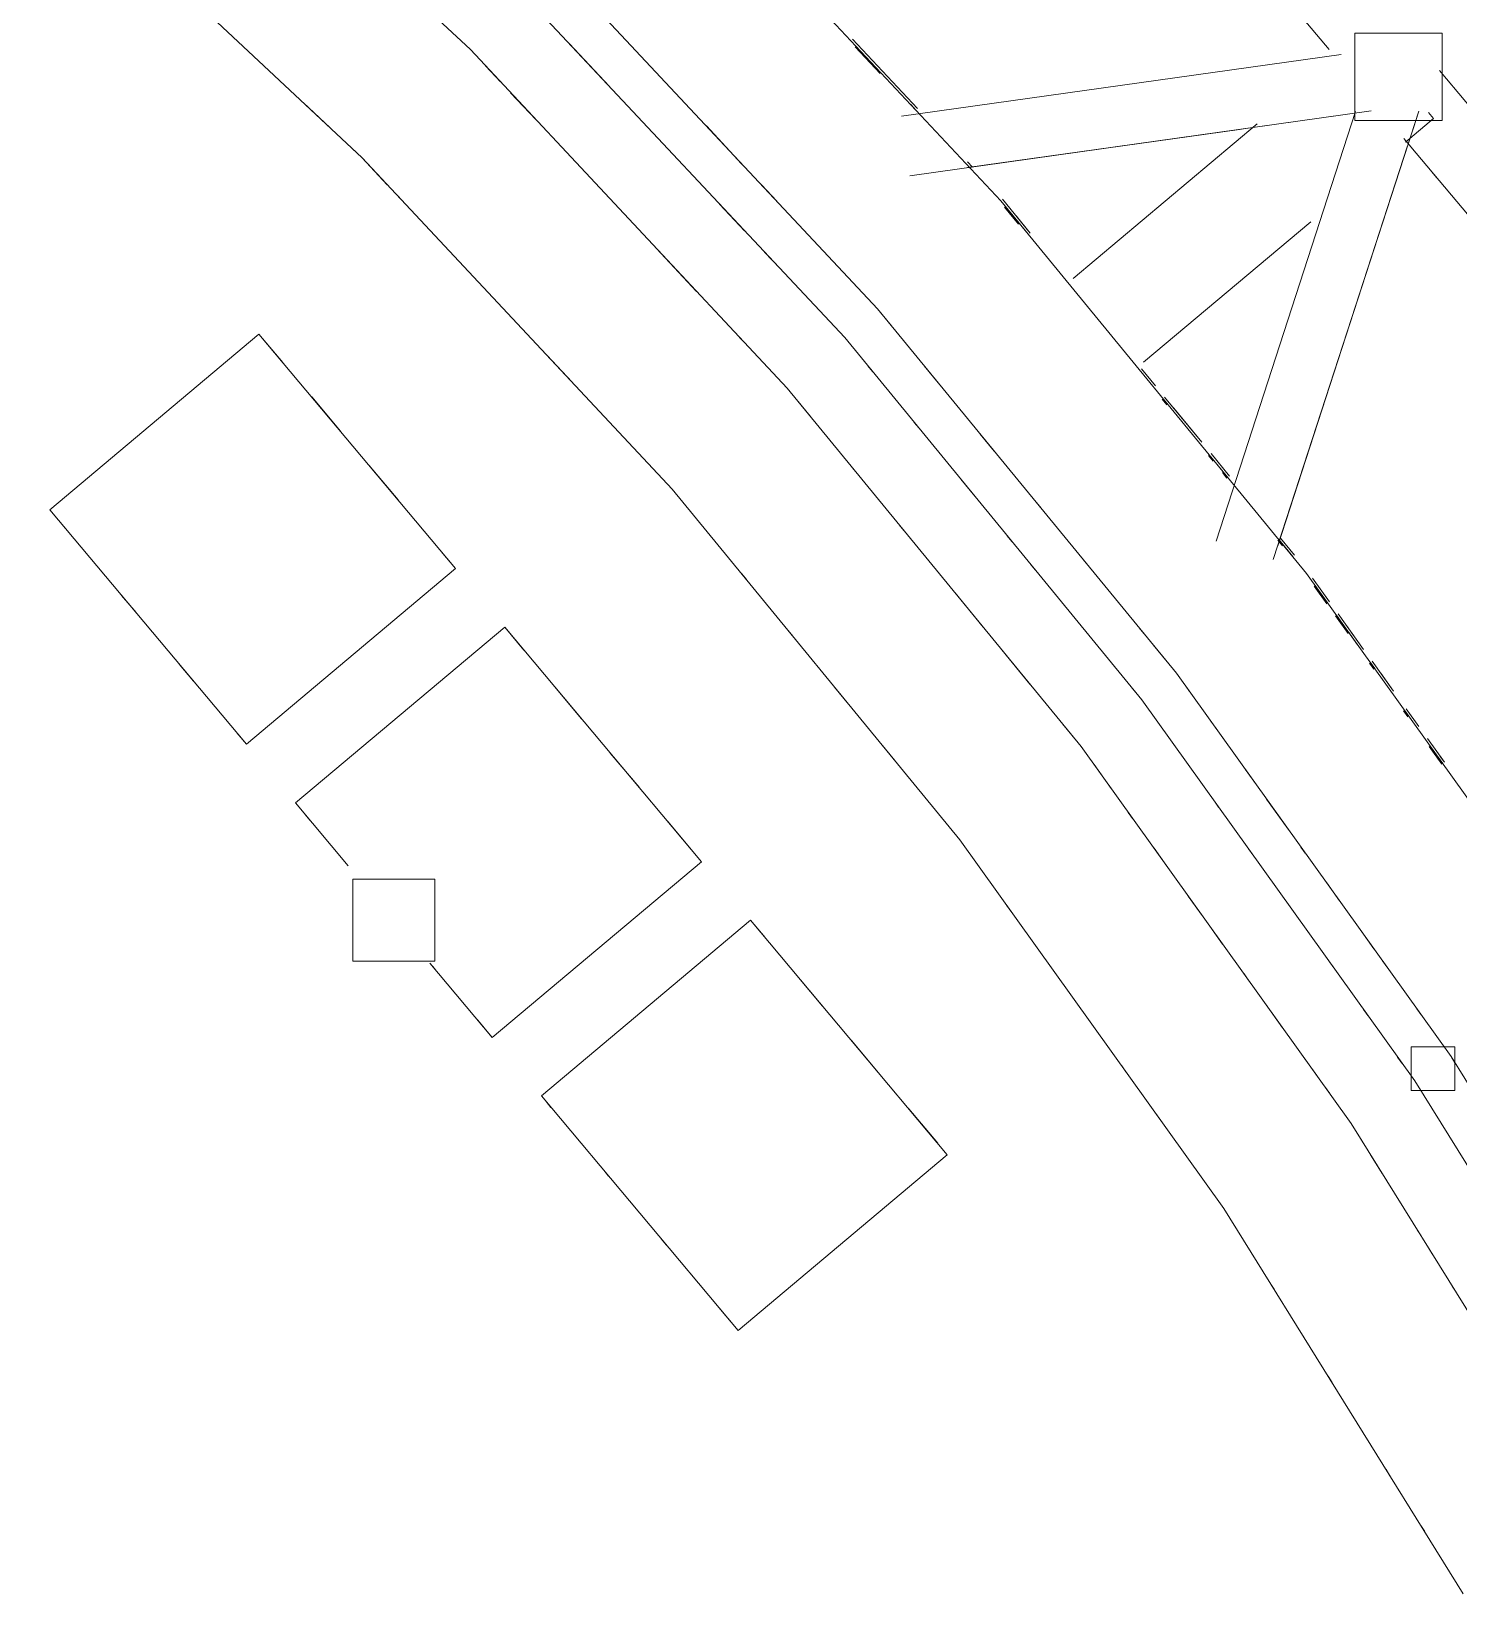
# Paper-space layout '01 Plans' of a CAD drawing. Header units: millimetres. Extents: x 5 to 415, y 7 to 290.
# Drawn here: x 133.81 to 146.87, y 187.7 to 202 of the extents above; entities that cross this region are included whole.
import ezdxf

# ---------------------------------------------------------------- set-up
doc = ezdxf.new("R2010")
doc.units = ezdxf.units.MM
doc.layers.add('GEOMETRY', color=7, linetype='Continuous')

# ---------------------------------------------------------------- blocks, each defined once
blk = doc.blocks.new('SHEET_01')
at = {"layer": 'GEOMETRY', "lineweight": 13}
for p, q in [((141.892, 206.349), (145.686, 201.827)), ((134.731, 204.726), (137.827, 201.827)), ((136.837, 200.837), (133.808, 203.673)), ((139.665, 203.665), (142.68, 200.445)), ((138.604, 202.604), (141.553, 199.456)), ((141.252, 199.193), (138.321, 202.321)), ((146.719, 201.979), (145.919, 201.979)), ((145.919, 201.979), (145.919, 201.179)), ((146.719, 201.979), (146.719, 201.615)), ((146.719, 201.179), (146.719, 201.979)), ((146.719, 201.979), (146.719, 201.979)), ((137.827, 201.827), (140.726, 198.731)), ((138.734, 201.881), (139.1, 201.49)), ((139.1, 201.49), (138.734, 201.881)), ((138.734, 201.881), (139.1, 201.49)), ((141.918, 201.288), (141.324, 201.923)), ((141.324, 201.923), (141.918, 201.288)), ((141.577, 201.609), (141.348, 201.853)), ((141.355, 201.86), (141.675, 201.519)), ((141.355, 201.86), (141.675, 201.519)), ((141.675, 201.519), (141.355, 201.86)), ((141.355, 201.86), (141.675, 201.519)), ((141.355, 201.86), (141.675, 201.519)), ((138.103, 201.532), (137.965, 201.679)), ((145.794, 201.783), (141.772, 201.218)), ((150.746, 196.809), (146.696, 201.636)), ((138.425, 201.188), (138.195, 201.433)), ((141.918, 201.288), (141.736, 201.483)), ((141.736, 201.483), (141.918, 201.288)), ((141.918, 201.288), (141.736, 201.483)), ((141.736, 201.483), (141.918, 201.288)), ((141.918, 201.288), (141.736, 201.483)), ((141.736, 201.483), (141.918, 201.288)), ((141.918, 201.288), (141.736, 201.483)), ((141.736, 201.483), (141.918, 201.288)), ((136.299, 201.34), (136.543, 201.111)), ((141.848, 200.673), (146.069, 201.266)), ((141.904, 201.275), (141.858, 201.324)), ((141.858, 201.324), (141.904, 201.275)), ((141.904, 201.275), (141.858, 201.324)), ((141.858, 201.324), (141.904, 201.275)), ((141.858, 201.324), (141.904, 201.275)), ((141.904, 201.275), (141.858, 201.324)), ((141.858, 201.324), (141.904, 201.275)), ((141.904, 201.275), (141.858, 201.324)), ((141.858, 201.324), (141.904, 201.275)), ((141.904, 201.275), (141.858, 201.324)), ((141.858, 201.324), (141.904, 201.275)), ((141.904, 201.275), (141.858, 201.324)), ((141.858, 201.324), (141.904, 201.275)), ((141.904, 201.275), (141.858, 201.324)), ((141.858, 201.324), (141.904, 201.275)), ((141.858, 201.324), (141.904, 201.275)), ((142.425, 200.755), (145.789, 201.227)), ((145.926, 201.26), (144.651, 197.333)), ((145.231, 197.338), (146.506, 201.265)), ((146.595, 201.251), (146.64, 201.196)), ((146.64, 201.196), (146.595, 201.251)), ((140.309, 200.784), (139.986, 201.129)), ((139.986, 201.129), (140.309, 200.784)), ((140.309, 200.784), (139.986, 201.129)), ((142.376, 200.748), (144.882, 201.1)), ((142.425, 200.755), (144.865, 201.097)), ((145.027, 201.148), (143.342, 199.734)), ((145.174, 197.164), (146.491, 201.217)), ((145.919, 201.179), (146.719, 201.179)), ((146.385, 200.982), (146.64, 201.196)), ((146.385, 200.982), (146.64, 201.196)), ((146.64, 201.196), (146.64, 201.196)), ((145.231, 197.338), (146.403, 200.948)), ((146.369, 201.015), (150.248, 196.391)), ((136.739, 200.928), (136.837, 200.837)), ((136.837, 200.837), (137.065, 200.592)), ((139.673, 197.808), (136.837, 200.837)), ((142.421, 200.751), (142.375, 200.8)), ((142.375, 200.8), (142.421, 200.751)), ((142.421, 200.751), (142.375, 200.8)), ((142.375, 200.8), (142.421, 200.751)), ((142.421, 200.751), (142.375, 200.8)), ((142.375, 200.8), (142.421, 200.751)), ((142.421, 200.751), (142.375, 200.8)), ((142.375, 200.8), (142.421, 200.751)), ((142.421, 200.751), (142.375, 200.8)), ((142.375, 200.8), (142.421, 200.751)), ((145.215, 197.29), (146.388, 200.9)), ((146.624, 200.71), (146.667, 200.659)), ((146.667, 200.659), (146.624, 200.71)), ((146.667, 200.659), (146.624, 200.71)), ((140.631, 200.44), (140.493, 200.588)), ((140.493, 200.588), (140.631, 200.44)), ((140.631, 200.44), (140.493, 200.588)), ((137.157, 200.495), (137.203, 200.446)), ((140.107, 200.415), (140.336, 200.17)), ((140.336, 200.17), (140.107, 200.415)), ((140.107, 200.415), (140.336, 200.17)), ((142.68, 200.445), (142.935, 200.136)), ((142.68, 200.445), (142.935, 200.136)), ((142.935, 200.136), (142.68, 200.445)), ((142.68, 200.445), (142.935, 200.136)), ((142.68, 200.445), (142.935, 200.136)), ((142.68, 200.445), (145.479, 197.036)), ((142.95, 200.149), (142.695, 200.459)), ((142.695, 200.459), (142.95, 200.149)), ((142.842, 200.232), (142.715, 200.387)), ((142.8, 200.284), (142.842, 200.232)), ((142.935, 200.136), (142.808, 200.29)), ((142.808, 200.29), (142.935, 200.136)), ((142.935, 200.136), (142.808, 200.29)), ((142.808, 200.29), (142.935, 200.136)), ((142.935, 200.136), (142.808, 200.29)), ((142.808, 200.29), (142.935, 200.136)), ((142.935, 200.136), (142.808, 200.29)), ((142.808, 200.29), (142.935, 200.136)), ((142.935, 200.136), (142.808, 200.29)), ((142.808, 200.29), (142.935, 200.136)), ((142.935, 200.136), (142.808, 200.29)), ((142.95, 200.149), (142.823, 200.304)), ((142.823, 200.304), (142.95, 200.149)), ((142.95, 200.149), (142.823, 200.304)), ((142.823, 200.304), (142.95, 200.149)), ((142.95, 200.149), (142.823, 200.304)), ((142.823, 200.304), (142.95, 200.149)), ((142.95, 200.149), (142.823, 200.304)), ((142.823, 200.304), (142.95, 200.149)), ((143.985, 198.968), (145.517, 200.253)), ((143.985, 198.968), (145.517, 200.253)), ((143.985, 198.968), (145.517, 200.253)), ((143.985, 198.968), (145.517, 200.253)), ((139.897, 199.616), (139.529, 200.009)), ((140.519, 199.975), (140.657, 199.828)), ((140.657, 199.828), (140.519, 199.975)), ((140.519, 199.975), (140.657, 199.828)), ((138.209, 199.371), (138.346, 199.225)), ((141.681, 199.3), (141.553, 199.456)), ((141.553, 199.456), (141.681, 199.3)), ((141.681, 199.3), (141.553, 199.456)), ((141.553, 199.456), (144.289, 196.123)), ((135.892, 199.226), (133.977, 197.619)), ((135.892, 199.226), (136.111, 198.965)), ((137.692, 197.081), (135.892, 199.226)), ((135.892, 199.226), (135.892, 199.226)), ((140.311, 199.173), (140.265, 199.223)), ((143.971, 195.879), (141.252, 199.193)), ((138.529, 199.029), (138.758, 198.785)), ((141.464, 198.934), (141.507, 198.882)), ((141.507, 198.882), (141.464, 198.934)), ((141.464, 198.934), (141.507, 198.882)), ((142.108, 198.779), (141.98, 198.936)), ((141.98, 198.936), (142.108, 198.779)), ((142.108, 198.779), (141.98, 198.936)), ((144.095, 198.753), (143.968, 198.908)), ((143.968, 198.908), (144.095, 198.753)), ((144.095, 198.753), (143.968, 198.908)), ((143.968, 198.908), (144.095, 198.753)), ((144.095, 198.753), (143.968, 198.908)), ((143.968, 198.908), (144.095, 198.753)), ((144.095, 198.753), (143.968, 198.908)), ((143.968, 198.908), (144.095, 198.753)), ((144.095, 198.753), (143.968, 198.908)), ((143.968, 198.908), (144.095, 198.753)), ((136.375, 198.651), (136.638, 198.337)), ((140.726, 198.731), (143.416, 195.453)), ((144.519, 198.236), (144.18, 198.65)), ((144.18, 198.65), (144.519, 198.236)), ((140.939, 198.471), (140.811, 198.627)), ((144.199, 198.579), (144.157, 198.631)), ((144.164, 198.637), (144.207, 198.586)), ((144.164, 198.637), (144.207, 198.586)), ((144.207, 198.586), (144.164, 198.637)), ((144.164, 198.637), (144.207, 198.586)), ((144.164, 198.637), (144.207, 198.586)), ((144.519, 198.236), (144.265, 198.547)), ((144.265, 198.547), (144.519, 198.236)), ((144.519, 198.236), (144.265, 198.547)), ((144.265, 198.547), (144.519, 198.236)), ((144.519, 198.236), (144.265, 198.547)), ((144.265, 198.547), (144.519, 198.236)), ((144.519, 198.236), (144.265, 198.547)), ((144.265, 198.547), (144.519, 198.236)), ((141.889, 198.416), (141.932, 198.364)), ((141.932, 198.364), (141.889, 198.416)), ((141.889, 198.416), (141.932, 198.364)), ((142.621, 198.154), (142.493, 198.31)), ((142.493, 198.31), (142.621, 198.154)), ((142.621, 198.154), (142.493, 198.31)), ((144.623, 198.063), (144.581, 198.114)), ((144.588, 198.121), (144.758, 197.914)), ((144.588, 198.121), (144.758, 197.914)), ((144.758, 197.914), (144.588, 198.121)), ((144.588, 198.121), (144.758, 197.914)), ((144.588, 198.121), (144.758, 197.914)), ((144.774, 197.926), (144.604, 198.133)), ((144.604, 198.133), (144.774, 197.926)), ((136.902, 198.023), (137.165, 197.709)), ((141.366, 197.951), (141.323, 198.003)), ((144.75, 197.908), (144.708, 197.959)), ((139.582, 197.906), (139.627, 197.857)), ((142.305, 194.601), (139.673, 197.808)), ((142.314, 197.898), (142.442, 197.743)), ((142.442, 197.743), (142.314, 197.898)), ((142.314, 197.898), (142.442, 197.743)), ((143.049, 197.633), (143.006, 197.685)), ((143.006, 197.685), (143.049, 197.633)), ((143.049, 197.633), (143.006, 197.685)), ((133.977, 197.619), (135.777, 195.474)), ((134.152, 197.41), (134.109, 197.462)), ((141.793, 197.43), (141.751, 197.482)), ((142.739, 197.381), (142.782, 197.329)), ((142.782, 197.329), (142.739, 197.381)), ((142.739, 197.381), (142.782, 197.329)), ((137.56, 197.238), (137.692, 197.081)), ((145.216, 197.34), (145.259, 197.288)), ((145.259, 197.288), (145.216, 197.34)), ((145.352, 197.191), (145.224, 197.346)), ((145.224, 197.346), (145.352, 197.191)), ((145.352, 197.191), (145.224, 197.346)), ((145.224, 197.346), (145.352, 197.191)), ((145.224, 197.346), (145.352, 197.191)), ((145.352, 197.191), (145.224, 197.346)), ((145.224, 197.346), (145.352, 197.191)), ((145.352, 197.191), (145.224, 197.346)), ((145.224, 197.346), (145.352, 197.191)), ((145.352, 197.191), (145.224, 197.346)), ((145.224, 197.346), (145.352, 197.191)), ((145.352, 197.191), (145.224, 197.346)), ((145.224, 197.346), (145.352, 197.191)), ((145.352, 197.191), (145.224, 197.346)), ((145.224, 197.346), (145.352, 197.191)), ((145.224, 197.346), (145.352, 197.191)), ((145.367, 197.203), (145.24, 197.358)), ((145.24, 197.358), (145.367, 197.203)), ((145.367, 197.203), (145.24, 197.358)), ((145.24, 197.358), (145.367, 197.203)), ((145.367, 197.203), (145.24, 197.358)), ((145.24, 197.358), (145.367, 197.203)), ((145.367, 197.203), (145.24, 197.358)), ((145.24, 197.358), (145.367, 197.203)), ((145.367, 197.203), (145.24, 197.358)), ((145.24, 197.358), (145.367, 197.203)), ((137.692, 197.081), (135.777, 195.474)), ((135.777, 195.474), (137.692, 197.081)), ((137.692, 197.081), (137.692, 197.081)), ((142.952, 197.122), (142.994, 197.07)), ((142.994, 197.07), (142.952, 197.122)), ((142.952, 197.122), (142.994, 197.07)), ((143.476, 197.112), (143.434, 197.164)), ((143.434, 197.164), (143.476, 197.112)), ((143.476, 197.112), (143.434, 197.164)), ((140.31, 197.032), (140.352, 196.98)), ((145.479, 197.036), (148.048, 193.45)), ((145.689, 196.776), (145.534, 196.994)), ((145.534, 196.994), (145.689, 196.776)), ((134.767, 196.678), (134.635, 196.835)), ((142.519, 196.546), (142.263, 196.858)), ((145.665, 196.758), (145.549, 196.921)), ((145.557, 196.927), (145.673, 196.764)), ((145.557, 196.927), (145.673, 196.764)), ((145.673, 196.764), (145.557, 196.927)), ((145.557, 196.927), (145.673, 196.764)), ((145.557, 196.927), (145.673, 196.764)), ((145.626, 196.812), (145.665, 196.758)), ((145.673, 196.764), (145.634, 196.818)), ((145.634, 196.818), (145.673, 196.764)), ((145.673, 196.764), (145.634, 196.818)), ((145.634, 196.818), (145.673, 196.764)), ((145.673, 196.764), (145.634, 196.818)), ((145.634, 196.818), (145.673, 196.764)), ((145.673, 196.764), (145.634, 196.818)), ((145.634, 196.818), (145.673, 196.764)), ((145.673, 196.764), (145.634, 196.818)), ((145.634, 196.818), (145.673, 196.764)), ((145.673, 196.764), (145.634, 196.818)), ((145.689, 196.776), (145.65, 196.83)), ((145.65, 196.83), (145.689, 196.776)), ((145.689, 196.776), (145.65, 196.83)), ((145.65, 196.83), (145.689, 196.776)), ((145.689, 196.776), (145.65, 196.83)), ((145.65, 196.83), (145.689, 196.776)), ((145.689, 196.776), (145.65, 196.83)), ((145.65, 196.83), (145.689, 196.776)), ((145.86, 196.486), (145.743, 196.649)), ((145.751, 196.655), (145.946, 196.384)), ((145.751, 196.655), (145.946, 196.384)), ((145.946, 196.384), (145.751, 196.655)), ((145.751, 196.655), (145.946, 196.384)), ((145.751, 196.655), (145.946, 196.384)), ((146.001, 196.341), (145.767, 196.667)), ((145.767, 196.667), (146.001, 196.341)), ((138.142, 196.545), (136.227, 194.938)), ((138.142, 196.545), (138.317, 196.336)), ((139.942, 194.4), (138.142, 196.545)), ((138.142, 196.545), (138.142, 196.545)), ((140.734, 196.515), (140.777, 196.463)), ((143.989, 196.487), (143.947, 196.539)), ((143.947, 196.539), (143.989, 196.487)), ((143.989, 196.487), (143.947, 196.539)), ((146.001, 196.341), (145.845, 196.559)), ((145.845, 196.559), (146.001, 196.341)), ((146.001, 196.341), (145.845, 196.559)), ((145.845, 196.559), (146.001, 196.341)), ((146.001, 196.341), (145.845, 196.559)), ((145.845, 196.559), (146.001, 196.341)), ((146.001, 196.341), (145.845, 196.559)), ((145.845, 196.559), (146.001, 196.341)), ((144.203, 196.227), (144.075, 196.383)), ((144.075, 196.383), (144.203, 196.227)), ((144.203, 196.227), (144.075, 196.383)), ((145.946, 196.384), (145.868, 196.492)), ((145.868, 196.492), (145.946, 196.384)), ((145.946, 196.384), (145.868, 196.492)), ((145.868, 196.492), (145.946, 196.384)), ((145.946, 196.384), (145.868, 196.492)), ((145.868, 196.492), (145.946, 196.384)), ((145.946, 196.384), (145.868, 196.492)), ((145.868, 196.492), (145.946, 196.384)), ((145.946, 196.384), (145.868, 196.492)), ((145.868, 196.492), (145.946, 196.384)), ((145.946, 196.384), (145.868, 196.492)), ((142.946, 196.025), (142.69, 196.338)), ((146.063, 196.221), (146.102, 196.166)), ((146.063, 196.221), (146.102, 196.166)), ((146.102, 196.166), (146.063, 196.221)), ((146.063, 196.221), (146.102, 196.166)), ((146.063, 196.221), (146.102, 196.166)), ((146.273, 195.961), (146.079, 196.233)), ((146.079, 196.233), (146.273, 195.961)), ((135.294, 196.05), (135.162, 196.207)), ((144.289, 196.123), (146.801, 192.617)), ((146.094, 196.16), (146.055, 196.215)), ((146.273, 195.961), (146.157, 196.124)), ((146.157, 196.124), (146.273, 195.961)), ((146.273, 195.961), (146.157, 196.124)), ((146.157, 196.124), (146.273, 195.961)), ((146.273, 195.961), (146.157, 196.124)), ((146.157, 196.124), (146.273, 195.961)), ((146.273, 195.961), (146.157, 196.124)), ((146.157, 196.124), (146.273, 195.961)), ((138.581, 196.022), (138.844, 195.708)), ((141.159, 195.997), (141.286, 195.842)), ((143.886, 195.983), (143.929, 195.931)), ((143.929, 195.931), (143.886, 195.983)), ((143.886, 195.983), (143.929, 195.931)), ((144.406, 195.958), (144.367, 196.013)), ((144.367, 196.013), (144.406, 195.958)), ((144.406, 195.958), (144.367, 196.013)), ((146.468, 192.395), (143.971, 195.879)), ((146.507, 195.635), (146.39, 195.798)), ((146.39, 195.798), (146.507, 195.635)), ((146.507, 195.635), (146.39, 195.798)), ((146.39, 195.798), (146.507, 195.635)), ((146.507, 195.635), (146.39, 195.798)), ((146.39, 195.798), (146.507, 195.635)), ((146.507, 195.635), (146.39, 195.798)), ((146.39, 195.798), (146.507, 195.635)), ((146.507, 195.635), (146.39, 195.798)), ((146.39, 195.798), (146.507, 195.635)), ((143.373, 195.505), (143.245, 195.661)), ((144.72, 195.52), (144.603, 195.684)), ((144.603, 195.684), (144.72, 195.52)), ((144.72, 195.52), (144.603, 195.684)), ((146.366, 195.78), (146.405, 195.726)), ((146.405, 195.726), (146.366, 195.78)), ((146.413, 195.732), (146.374, 195.786)), ((146.374, 195.786), (146.413, 195.732)), ((146.413, 195.732), (146.374, 195.786)), ((146.374, 195.786), (146.413, 195.732)), ((146.374, 195.786), (146.413, 195.732)), ((146.413, 195.732), (146.374, 195.786)), ((146.374, 195.786), (146.413, 195.732)), ((146.413, 195.732), (146.374, 195.786)), ((146.374, 195.786), (146.413, 195.732)), ((146.413, 195.732), (146.374, 195.786)), ((146.374, 195.786), (146.413, 195.732)), ((146.413, 195.732), (146.374, 195.786)), ((146.374, 195.786), (146.413, 195.732)), ((146.413, 195.732), (146.374, 195.786)), ((146.374, 195.786), (146.413, 195.732)), ((146.374, 195.786), (146.413, 195.732)), ((135.777, 195.474), (135.689, 195.579)), ((146.741, 195.309), (146.585, 195.526)), ((146.585, 195.526), (146.741, 195.309)), ((135.777, 195.474), (135.777, 195.474)), ((139.107, 195.394), (139.371, 195.08)), ((141.584, 195.48), (141.711, 195.325)), ((143.416, 195.453), (145.886, 192.006)), ((146.716, 195.291), (146.6, 195.454)), ((146.608, 195.46), (146.724, 195.297)), ((146.608, 195.46), (146.724, 195.297)), ((146.724, 195.297), (146.608, 195.46)), ((146.608, 195.46), (146.724, 195.297)), ((146.608, 195.46), (146.724, 195.297)), ((146.741, 195.309), (146.702, 195.363)), ((146.702, 195.363), (146.741, 195.309)), ((146.741, 195.309), (146.702, 195.363)), ((146.702, 195.363), (146.741, 195.309)), ((146.741, 195.309), (146.702, 195.363)), ((146.702, 195.363), (146.741, 195.309)), ((146.741, 195.309), (146.702, 195.363)), ((146.702, 195.363), (146.741, 195.309)), ((143.69, 195.07), (143.534, 195.289)), ((145.035, 195.082), (144.917, 195.246)), ((144.917, 195.246), (145.035, 195.082)), ((145.035, 195.082), (144.917, 195.246)), ((146.677, 195.346), (146.716, 195.291)), ((146.724, 195.297), (146.686, 195.352)), ((146.686, 195.352), (146.724, 195.297)), ((146.724, 195.297), (146.686, 195.352)), ((146.686, 195.352), (146.724, 195.297)), ((146.724, 195.297), (146.686, 195.352)), ((146.686, 195.352), (146.724, 195.297)), ((146.724, 195.297), (146.686, 195.352)), ((146.686, 195.352), (146.724, 195.297)), ((146.724, 195.297), (146.686, 195.352)), ((146.686, 195.352), (146.724, 195.297)), ((146.724, 195.297), (146.686, 195.352)), ((136.227, 194.938), (136.709, 194.363)), ((136.227, 194.938), (136.227, 194.938)), ((144.635, 194.953), (144.674, 194.899)), ((144.674, 194.899), (144.635, 194.953)), ((144.635, 194.953), (144.674, 194.899)), ((145.309, 194.698), (145.113, 194.972)), ((145.113, 194.972), (145.309, 194.698)), ((145.309, 194.698), (145.113, 194.972)), ((136.358, 194.781), (136.314, 194.833)), ((143.887, 194.796), (143.847, 194.851)), ((139.634, 194.766), (139.942, 194.4)), ((144.722, 191.228), (142.305, 194.601)), ((144.2, 194.359), (144.083, 194.523)), ((144.947, 194.518), (144.986, 194.463)), ((144.986, 194.463), (144.947, 194.518)), ((144.947, 194.518), (144.986, 194.463)), ((145.466, 194.479), (145.427, 194.534)), ((145.427, 194.534), (145.466, 194.479)), ((145.466, 194.479), (145.427, 194.534)), ((139.942, 194.4), (138.026, 192.793)), ((138.026, 192.793), (139.942, 194.4)), ((139.942, 194.4), (139.942, 194.4)), ((137.501, 194.241), (136.751, 194.241)), ((136.751, 194.241), (136.751, 193.491)), ((137.501, 193.491), (137.501, 194.241)), ((144.514, 193.921), (144.396, 194.085)), ((145.78, 194.041), (145.663, 194.205)), ((145.663, 194.205), (145.78, 194.041)), ((145.78, 194.041), (145.663, 194.205)), ((142.734, 194.002), (142.773, 193.948)), ((140.391, 193.864), (138.476, 192.257)), ((140.391, 193.864), (140.523, 193.707)), ((142.191, 191.719), (140.391, 193.864)), ((140.391, 193.864), (140.391, 193.864)), ((144.71, 193.647), (144.592, 193.811)), ((146.094, 193.603), (145.977, 193.767)), ((145.977, 193.767), (146.094, 193.603)), ((146.094, 193.603), (145.977, 193.767)), ((137.501, 193.491), (136.751, 193.491)), ((136.751, 193.491), (137.501, 193.491)), ((136.751, 193.491), (136.751, 193.491)), ((137.5, 193.421), (137.456, 193.473)), ((137.456, 193.473), (138.026, 192.793)), ((137.501, 193.491), (137.501, 193.491)), ((144.945, 193.319), (144.906, 193.374)), ((145.688, 193.483), (145.727, 193.429)), ((145.727, 193.429), (145.688, 193.483)), ((145.688, 193.483), (145.727, 193.429)), ((146.212, 193.438), (146.173, 193.493)), ((146.173, 193.493), (146.212, 193.438)), ((146.212, 193.438), (146.173, 193.493)), ((140.83, 193.341), (141.05, 193.079)), ((145.259, 192.881), (145.102, 193.1)), ((138.026, 192.793), (137.895, 192.95)), ((146, 193.048), (146.039, 192.993)), ((146.039, 192.993), (146, 193.048)), ((146, 193.048), (146.039, 192.993)), ((146.526, 193), (146.487, 193.055)), ((146.487, 193.055), (146.526, 193)), ((146.526, 193), (146.487, 193.055)), ((138.026, 192.793), (138.026, 192.793)), ((141.313, 192.765), (141.577, 192.451)), ((145.573, 192.443), (145.416, 192.662)), ((146.835, 192.706), (146.435, 192.706)), ((146.435, 192.706), (146.435, 192.306)), ((146.835, 192.706), (146.835, 192.546)), ((146.835, 192.306), (146.835, 192.706)), ((146.835, 192.706), (146.835, 192.706)), ((143.787, 192.533), (143.826, 192.479)), ((146.312, 192.612), (146.351, 192.558)), ((146.351, 192.558), (146.312, 192.612)), ((146.312, 192.612), (146.351, 192.558)), ((146.836, 192.56), (146.801, 192.617)), ((146.801, 192.617), (146.836, 192.56)), ((146.836, 192.56), (146.801, 192.617)), ((146.801, 192.617), (149.078, 188.954)), ((148.732, 188.754), (146.468, 192.395)), ((138.476, 192.257), (140.276, 190.112)), ((145.69, 192.279), (145.651, 192.334)), ((146.515, 192.306), (146.435, 192.306)), ((146.435, 192.306), (146.835, 192.306)), ((146.435, 192.306), (146.435, 192.306)), ((138.564, 192.152), (138.52, 192.205)), ((141.84, 192.138), (142.103, 191.824)), ((144.098, 192.098), (144.137, 192.044)), ((145.886, 192.006), (148.126, 188.404)), ((145.993, 191.834), (145.957, 191.891)), ((142.191, 191.719), (140.276, 190.112)), ((140.276, 190.112), (142.191, 191.719)), ((142.191, 191.719), (142.191, 191.719)), ((146.171, 191.548), (146.064, 191.72)), ((139.091, 191.525), (139.047, 191.577)), ((146.313, 191.32), (146.277, 191.377)), ((146.913, 187.704), (144.722, 191.228)), ((139.618, 190.897), (139.574, 190.949)), ((146.526, 190.977), (146.491, 191.034)), ((146.633, 190.805), (146.597, 190.862)), ((145.146, 190.546), (145.182, 190.489)), ((146.846, 190.462), (146.811, 190.519)), ((140.276, 190.112), (140.101, 190.321)), ((140.276, 190.112), (140.276, 190.112)), ((145.676, 189.693), (145.712, 189.637)), ((146.207, 188.841), (146.242, 188.784)), ((146.525, 188.329), (146.56, 188.273))]:
    blk.add_line(p, q, dxfattribs=at)

psp = doc.layouts.new('01 Plans')

# ---------------------------------------------------------------- block references
psp.add_blockref('SHEET_01', (0, 0))

doc.saveas('drawing.dxf')
